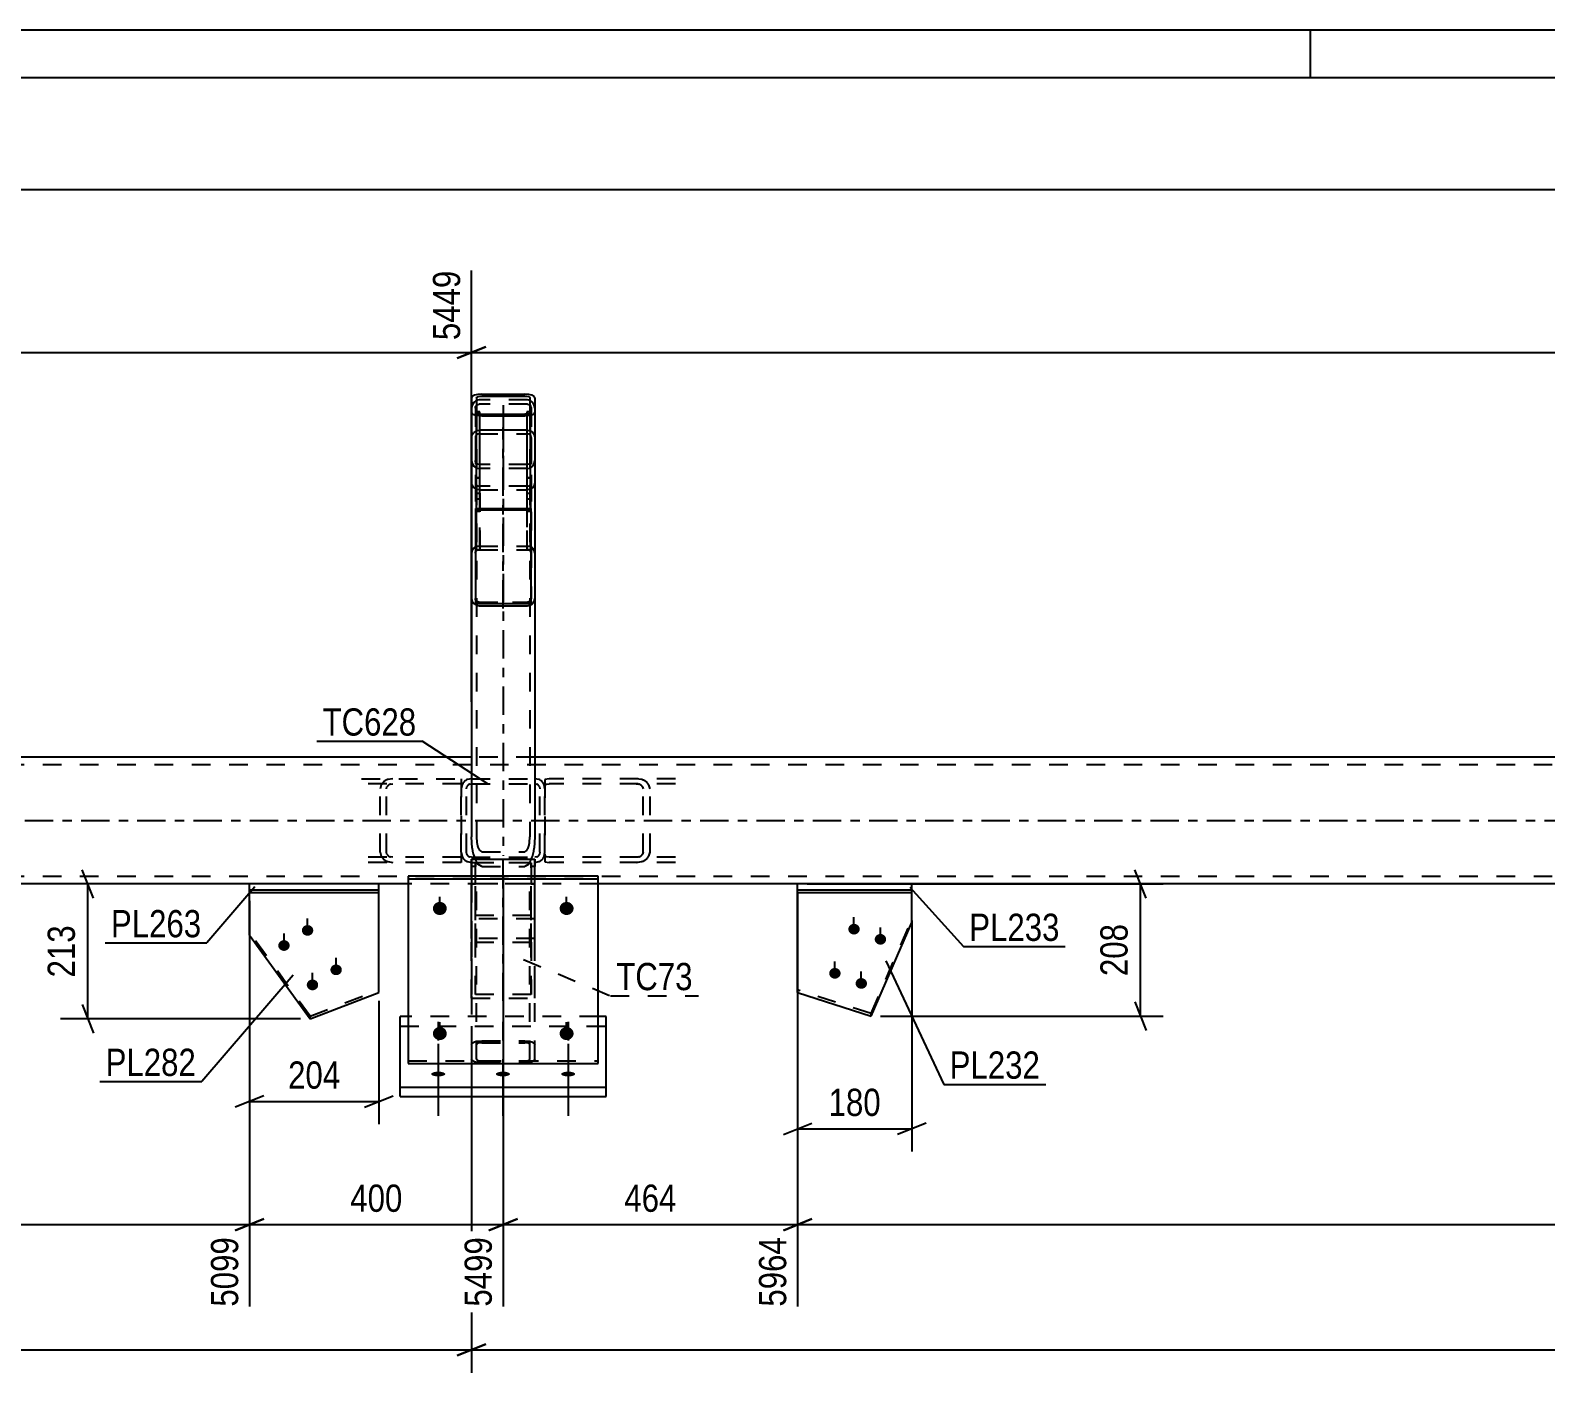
# Model space of a CAD drawing. Header units: millimetres. Extents: x -130 to 1059, y -611 to 230.
# Drawn here: x 293.9 to 453.3, y 88.8 to 230 of the extents above; entities that cross this region are included whole.
import ezdxf

# ---------------------------------------------------------------- set-up
doc = ezdxf.new("R2010")
doc.units = ezdxf.units.MM
doc.linetypes.add('DXK_LINE_DOT2', pattern=[3.9198, 1.9599, -1.9599])
doc.linetypes.add('DXK_LINE_DOT3', pattern=[5.9187, 2.979, -0.9799, 0.9799, -0.9799])
doc.styles.add('Arial Narrow', font='ARIALN.TTF', dxfattribs={"height": 0.2})

# ---------------------------------------------------------------- blocks, each defined once
blk = doc.blocks.new('Unknown-814407902-1163')
at = {"color": 5, "linetype": 'Continuous'}
for p, q in [((1058.56, 229.98), (-130.44, 229.98)), ((428.56, 224.98), (428.56, 229.98)), ((1053.56, 224.98), (-125.44, 224.98))]:
    blk.add_line(p, q, dxfattribs=at)
blk = doc.blocks.new('Part-814407902-5101 - 5096')
at = {"color": 7, "linetype": 'DXK_LINE_DOT3'}
blk.add_line((343.66, 169.18), (343.66, 188.22), dxfattribs=at)
at = {"color": 2, "linetype": 'Continuous'}
for p, q in [((340.33, 187.17), (340.39, 187.46)), ((340.33, 187.17), (340.33, 170.22)), ((340.39, 187.46), (340.56, 187.7)), ((340.8, 187.85), (340.56, 187.7)), ((346.13, 187.92), (341.2, 187.92)), ((346.53, 187.85), (346.76, 187.7)), ((346.76, 187.7), (346.93, 187.46)), ((346.93, 187.46), (347, 187.17)), ((347, 187.17), (347, 170.22)), ((340.56, 175.51), (340.39, 175.27)), ((340.73, 175.62), (340.56, 175.51)), ((346.76, 175.51), (346.6, 175.62)), ((346.93, 175.27), (346.76, 175.51)), ((340.39, 175.27), (340.33, 174.98)), ((347, 174.98), (346.93, 175.27)), ((340.33, 170.22), (340.39, 169.93)), ((340.39, 169.93), (340.56, 169.69)), ((340.56, 169.69), (340.82, 169.53)), ((340.82, 169.53), (341.13, 169.47)), ((341.13, 169.47), (346.2, 169.47)), ((346.2, 169.47), (346.5, 169.53)), ((346.5, 169.53), (346.76, 169.69)), ((346.76, 169.69), (346.93, 169.93)), ((346.93, 169.93), (347, 170.22))]:
    blk.add_line(p, q, dxfattribs=at)
at = {"color": 7, "linetype": 'DXK_LINE_DOT2'}
for p, q in [((340.76, 187.32), (340.73, 187.17)), ((340.73, 187.17), (340.73, 170.22)), ((340.85, 187.44), (340.76, 187.32)), ((340.82, 187.87), (340.8, 187.85)), ((340.82, 187.87), (341.13, 187.92)), ((340.98, 187.52), (340.85, 187.44)), ((341.13, 187.55), (340.98, 187.52)), ((341.2, 187.92), (341.13, 187.92)), ((341.13, 187.55), (346.2, 187.55)), ((346.2, 187.92), (346.13, 187.92)), ((346.2, 187.92), (346.5, 187.87)), ((346.35, 187.52), (346.2, 187.55)), ((346.48, 187.44), (346.35, 187.52)), ((346.56, 187.32), (346.48, 187.44)), ((346.5, 187.87), (346.53, 187.85)), ((346.6, 187.17), (346.56, 187.32)), ((346.6, 187.17), (346.6, 170.22)), ((340.39, 182.13), (340.33, 182.41)), ((340.56, 181.88), (340.39, 182.13)), ((340.82, 181.72), (340.56, 181.88)), ((340.73, 182.41), (340.76, 182.27)), ((340.76, 182.27), (340.85, 182.15)), ((341.13, 181.66), (340.82, 181.72)), ((340.85, 182.15), (340.98, 182.07)), ((340.98, 182.07), (341.13, 182.04)), ((346.2, 182.04), (341.13, 182.04)), ((346.2, 182.04), (346.35, 182.07)), ((346.5, 181.72), (346.2, 181.66)), ((346.35, 182.07), (346.48, 182.15)), ((346.48, 182.15), (346.56, 182.27)), ((346.76, 181.88), (346.5, 181.72)), ((346.56, 182.27), (346.6, 182.41)), ((346.93, 182.13), (346.76, 181.88)), ((347, 182.41), (346.93, 182.13)), ((341.13, 181.66), (346.2, 181.66)), ((340.82, 175.68), (340.73, 175.62)), ((341.13, 175.73), (340.82, 175.68)), ((340.85, 175.25), (340.98, 175.33)), ((340.98, 175.33), (341.13, 175.36)), ((341.13, 175.73), (346.2, 175.73)), ((341.13, 175.36), (346.2, 175.36)), ((346.5, 175.68), (346.2, 175.73)), ((346.2, 175.36), (346.35, 175.33)), ((346.35, 175.33), (346.48, 175.25)), ((346.6, 175.62), (346.5, 175.68)), ((340.73, 174.98), (340.76, 175.13)), ((340.76, 175.13), (340.85, 175.25)), ((346.48, 175.25), (346.56, 175.13)), ((346.56, 175.13), (346.6, 174.98)), ((340.76, 170.08), (340.73, 170.22)), ((340.85, 169.96), (340.76, 170.08)), ((340.98, 169.87), (340.85, 169.96)), ((341.13, 169.85), (340.98, 169.87)), ((341.13, 169.85), (346.2, 169.85)), ((346.35, 169.87), (346.2, 169.85)), ((346.48, 169.96), (346.35, 169.87)), ((346.56, 170.08), (346.48, 169.96)), ((346.6, 170.22), (346.56, 170.08))]:
    blk.add_line(p, q, dxfattribs=at)
blk = doc.blocks.new('Part-814407902-5100 - 5096')
at = {"color": 2, "linetype": 'Continuous'}
for p, q in [((340.33, 141.04), (340.33, 142.81)), ((340.33, 142.81), (346.99, 142.81)), ((346.99, 141.04), (346.99, 142.81))]:
    blk.add_line(p, q, dxfattribs=at)
at = {"color": 7, "linetype": 'DXK_LINE_DOT2'}
for p, q in [((340.33, 142.81), (340.33, 142.04)), ((340.33, 142.04), (340.33, 140.21)), ((340.73, 142.04), (340.33, 142.04)), ((346.59, 142.43), (340.73, 142.43)), ((340.73, 142.43), (340.73, 142.04)), ((340.73, 134.08), (340.73, 142.43)), ((340.73, 140.21), (340.73, 142.04)), ((346.59, 134.08), (346.59, 142.43)), ((346.59, 142.04), (346.59, 140.21)), ((346.59, 142.43), (346.59, 142.04)), ((346.99, 142.04), (346.59, 142.04)), ((346.99, 140.21), (346.99, 142.04)), ((346.99, 142.81), (346.99, 142.04)), ((340.33, 134.46), (340.33, 141.04)), ((346.99, 134.46), (346.99, 141.04)), ((340.33, 136.55), (340.33, 140.21)), ((340.33, 140.21), (340.73, 140.21)), ((340.33, 140.21), (340.33, 140.21)), ((340.33, 140.21), (340.73, 140.21)), ((340.73, 136.92), (340.73, 140.21)), ((340.73, 140.21), (340.73, 140.21)), ((346.59, 140.21), (346.59, 140.21)), ((346.59, 140.21), (346.99, 140.21)), ((346.59, 136.92), (346.59, 140.21)), ((346.59, 140.21), (346.99, 140.21)), ((346.99, 136.55), (346.99, 140.21)), ((346.99, 136.55), (340.33, 136.55)), ((340.33, 128.19), (340.33, 136.55)), ((340.73, 128.57), (340.73, 136.92)), ((340.73, 136.92), (346.59, 136.92)), ((346.59, 128.57), (346.59, 136.92)), ((346.99, 128.19), (346.99, 136.55)), ((346.99, 134.46), (340.33, 134.46)), ((340.33, 134.46), (340.33, 128.19)), ((340.73, 128.57), (340.73, 134.08)), ((340.73, 134.08), (346.59, 134.08)), ((346.59, 134.08), (346.59, 128.57)), ((346.99, 128.19), (346.99, 134.46)), ((340.33, 128.19), (346.99, 128.19)), ((346.59, 128.57), (340.73, 128.57))]:
    blk.add_line(p, q, dxfattribs=at)
at = {"color": 7, "linetype": 'DXK_LINE_DOT3'}
blk.add_line((343.66, 127.9), (343.66, 143.1), dxfattribs=at)
blk = doc.blocks.new('Part-814407902-5217 - 5096')
at = {"color": 2, "linetype": 'Continuous'}
for p, q in [((340.33, 153.54), (109.49, 153.54)), ((740.33, 153.54), (347, 153.54)), ((316.99, 140.21), (133.13, 140.21)), ((333.66, 140.21), (330.58, 140.21)), ((374.62, 140.21), (353.66, 140.21)), ((701.03, 140.21), (386.63, 140.21))]:
    blk.add_line(p, q, dxfattribs=at)
at = {"color": 7, "linetype": 'DXK_LINE_DOT2'}
for p, q in [((347, 153.54), (340.33, 153.54)), ((975.32, 152.74), (9.25, 152.74)), ((975.32, 141.01), (9.25, 141.01)), ((330.58, 140.21), (316.99, 140.21)), ((353.66, 140.21), (333.66, 140.21)), ((386.63, 140.21), (374.62, 140.21))]:
    blk.add_line(p, q, dxfattribs=at)
at = {"color": 7, "linetype": 'DXK_LINE_DOT3'}
blk.add_line((9.25, 146.88), (975.32, 146.88), dxfattribs=at)
blk = doc.blocks.new('Part-814407902-5180 - 5096')
at = {"color": 2, "linetype": 'Continuous'}
for p, q in [((386.63, 140.21), (374.62, 140.21)), ((374.62, 139.54), (374.62, 140.21)), ((386.63, 139.54), (374.62, 139.54)), ((386.63, 139.54), (386.63, 140.21))]:
    blk.add_line(p, q, dxfattribs=at)
blk = doc.blocks.new('Part-814407902-5107 - 5096')
at = {"color": 7, "linetype": 'DXK_LINE_DOT2'}
for p, q in [((328.76, 151.28), (339.25, 151.28)), ((339.25, 150.74), (328.76, 150.74)), ((330.82, 150.62), (330.72, 150.21)), ((330.72, 143.54), (330.72, 150.21)), ((331.39, 150.21), (331.44, 150.41)), ((331.39, 143.54), (331.39, 150.21)), ((332.05, 151.28), (331.54, 151.19)), ((331.8, 150.7), (332.05, 150.74)), ((339.25, 151.28), (339.25, 142.48)), ((330.72, 143.54), (330.82, 143.13)), ((331.44, 143.34), (331.39, 143.54)), ((339.25, 143.01), (328.76, 143.01)), ((339.25, 142.48), (328.76, 142.48)), ((331.54, 142.56), (332.05, 142.48)), ((332.05, 143.01), (331.8, 143.05))]:
    blk.add_line(p, q, dxfattribs=at)
for centre, radius, start, end in [((331.9, 150.02), 1.23, 106.7177, 150.7489), ((331.97, 150.11), 0.615, 106.7177, 150.7489), ((331.9, 143.74), 1.23, 209.2511, 253.2823), ((331.97, 143.64), 0.615, 209.2511, 253.2823)]:
    blk.add_arc(centre, radius, start, end, dxfattribs=at)
blk = doc.blocks.new('Part-814407902-5110 - 5096')
at = {"color": 7, "linetype": 'DXK_LINE_DOT2'}
for p, q in [((348.48, 151.28), (348.05, 151.21)), ((348.05, 151.21), (348.05, 142.54)), ((348.05, 150.63), (348.2, 150.7)), ((348.2, 150.7), (348.48, 150.74)), ((361.79, 151.28), (348.48, 151.28)), ((361.79, 150.74), (348.48, 150.74)), ((358.19, 151.19), (357.63, 151.28)), ((357.63, 150.74), (357.91, 150.7)), ((358.31, 150.41), (358.37, 150.21)), ((358.37, 143.54), (358.37, 150.21)), ((359.1, 150.21), (358.99, 150.62)), ((359.1, 143.54), (359.1, 150.21)), ((358.37, 143.54), (358.31, 143.34)), ((358.99, 143.13), (359.1, 143.54)), ((348.2, 143.05), (348.05, 143.12)), ((348.05, 142.54), (348.48, 142.48)), ((348.48, 143.01), (348.2, 143.05)), ((361.79, 143.01), (348.48, 143.01)), ((361.79, 142.48), (348.48, 142.48)), ((357.91, 143.05), (357.63, 143.01)), ((357.63, 142.48), (358.19, 142.56))]:
    blk.add_line(p, q, dxfattribs=at)
for centre, radius, start, end in [((357.75, 150.06), 0.668, 32.4105, 75.4453), ((357.86, 149.9), 1.34, 32.4105, 75.4453), ((357.75, 143.7), 0.668, 284.5547, 327.5895), ((357.86, 143.85), 1.34, 284.5547, 327.5895)]:
    blk.add_arc(centre, radius, start, end, dxfattribs=at)
blk = doc.blocks.new('Part-814407902-5124 - 5096')
at = {"color": 7, "linetype": 'DXK_LINE_DOT2'}
for p, q in [((347, 140.21), (340.33, 140.21)), ((340.33, 140.21), (340.33, 121.78)), ((340.86, 121.78), (340.86, 140.21)), ((346.46, 121.78), (346.46, 140.21)), ((347, 121.78), (347, 140.21)), ((340.33, 123.33), (340.41, 123.47)), ((340.41, 123.47), (340.64, 123.59)), ((340.64, 123.59), (340.99, 123.67)), ((340.9, 123.4), (340.86, 123.33)), ((341.02, 123.46), (340.9, 123.4)), ((340.99, 123.67), (341.4, 123.7)), ((341.19, 123.5), (341.02, 123.46)), ((341.4, 123.51), (341.19, 123.5)), ((341.4, 123.7), (345.93, 123.7)), ((341.4, 123.51), (345.93, 123.51)), ((345.93, 123.7), (346.34, 123.67)), ((346.13, 123.5), (345.93, 123.51)), ((346.31, 123.46), (346.13, 123.5)), ((346.42, 123.4), (346.31, 123.46)), ((346.34, 123.67), (346.68, 123.59)), ((346.46, 123.33), (346.42, 123.4)), ((346.68, 123.59), (346.91, 123.47)), ((346.91, 123.47), (347, 123.33)), ((340.41, 121.64), (340.33, 121.78)), ((340.64, 121.52), (340.41, 121.64)), ((340.99, 121.44), (340.64, 121.52)), ((340.86, 121.78), (340.9, 121.71)), ((340.9, 121.71), (341.02, 121.65)), ((341.4, 121.42), (340.99, 121.44)), ((341.02, 121.65), (341.19, 121.61)), ((341.19, 121.61), (341.4, 121.6)), ((341.4, 121.6), (345.93, 121.6)), ((341.4, 121.42), (345.93, 121.42)), ((345.93, 121.6), (346.13, 121.61)), ((346.34, 121.44), (345.93, 121.42)), ((346.13, 121.61), (346.31, 121.65)), ((346.31, 121.65), (346.42, 121.71)), ((346.68, 121.52), (346.34, 121.44)), ((346.42, 121.71), (346.46, 121.78)), ((346.91, 121.64), (346.68, 121.52)), ((347, 121.78), (346.91, 121.64))]:
    blk.add_line(p, q, dxfattribs=at)
at = {"color": 7, "linetype": 'DXK_LINE_DOT3'}
blk.add_line((343.66, 140.21), (343.66, 122.56), dxfattribs=at)
blk = doc.blocks.new('Part-814407902-5117 - 5096')
at = {"color": 7, "linetype": 'DXK_LINE_DOT2'}
for p, q in [((339.33, 150.62), (339.25, 150.21)), ((339.25, 143.54), (339.25, 150.21)), ((339.79, 150.21), (339.83, 150.41)), ((339.79, 143.54), (339.79, 150.21)), ((340.32, 151.28), (339.91, 151.19)), ((340.12, 150.7), (340.32, 150.74)), ((340.32, 151.28), (346.99, 151.28)), ((340.32, 150.74), (346.99, 150.74)), ((347.39, 151.19), (346.99, 151.28)), ((346.99, 150.74), (347.19, 150.7)), ((347.48, 150.41), (347.52, 150.21)), ((347.52, 143.54), (347.52, 150.21)), ((348.05, 150.21), (347.97, 150.62)), ((348.05, 143.54), (348.05, 150.21)), ((339.25, 143.54), (339.33, 143.13)), ((339.83, 143.34), (339.79, 143.54)), ((347.52, 143.54), (347.48, 143.34)), ((347.97, 143.13), (348.05, 143.54)), ((339.91, 142.56), (340.32, 142.48)), ((340.32, 143.01), (340.12, 143.05)), ((340.32, 143.01), (346.99, 143.01)), ((340.32, 142.48), (346.99, 142.48)), ((347.19, 143.05), (346.99, 143.01)), ((346.99, 142.48), (347.39, 142.56))]:
    blk.add_line(p, q, dxfattribs=at)
for centre, radius, start, end in [((340.32, 150.21), 1.07, 112.5, 157.5), ((340.32, 150.21), 0.533, 112.5, 157.5), ((346.99, 150.21), 0.533, 22.5, 67.5), ((346.99, 150.21), 1.07, 22.5, 67.5), ((340.32, 143.54), 1.07, 202.5, 247.5), ((340.32, 143.54), 0.533, 202.5, 247.5), ((346.99, 143.54), 0.533, 292.5, 337.5), ((346.99, 143.54), 1.07, 292.5, 337.5)]:
    blk.add_arc(centre, radius, start, end, dxfattribs=at)
blk = doc.blocks.new('Part-814407902-5159 - 5096')
at = {"color": 2, "linetype": 'Continuous'}
for p, q in [((340.41, 191.48), (340.33, 191.34)), ((340.33, 191.34), (340.33, 187.17)), ((340.64, 191.6), (340.41, 191.48)), ((340.99, 191.68), (340.64, 191.6)), ((340.86, 191.34), (340.9, 191.41)), ((340.86, 191.34), (340.86, 189.86)), ((340.9, 191.41), (341.02, 191.47)), ((341.4, 191.7), (340.99, 191.68)), ((341.02, 191.47), (341.19, 191.51)), ((341.19, 191.51), (341.4, 191.52)), ((341.4, 191.7), (345.93, 191.7)), ((341.4, 191.52), (345.93, 191.52)), ((346.34, 191.68), (345.93, 191.7)), ((345.93, 191.52), (346.13, 191.51)), ((346.13, 191.51), (346.31, 191.47)), ((346.31, 191.47), (346.42, 191.41)), ((346.68, 191.6), (346.34, 191.68)), ((346.42, 191.41), (346.46, 191.34)), ((346.46, 191.34), (346.46, 189.86)), ((346.91, 191.48), (346.68, 191.6)), ((347, 191.34), (346.91, 191.48)), ((347, 191.34), (347, 187.17)), ((340.33, 189.79), (340.41, 189.65)), ((340.41, 189.65), (340.64, 189.53)), ((346.68, 189.53), (346.91, 189.65)), ((346.91, 189.65), (347, 189.79)), ((340.8, 189.5), (340.64, 189.53)), ((341.2, 189.62), (341.4, 189.61)), ((341.4, 189.43), (341.2, 189.44)), ((341.4, 189.61), (345.93, 189.61)), ((341.4, 189.43), (345.93, 189.43)), ((346.13, 189.62), (345.93, 189.61)), ((346.13, 189.44), (345.93, 189.43)), ((346.68, 189.53), (346.53, 189.5)), ((340.33, 170.22), (340.33, 145.16)), ((347, 170.22), (347, 145.16)), ((340.41, 143.97), (340.33, 145.16)), ((347, 145.16), (346.91, 143.97))]:
    blk.add_line(p, q, dxfattribs=at)
at = {"color": 7, "linetype": 'DXK_LINE_DOT2'}
for p, q in [((340.33, 189.79), (340.33, 170.22)), ((340.86, 189.86), (340.86, 145.16)), ((340.9, 189.72), (340.86, 189.79)), ((341.02, 189.66), (340.9, 189.72)), ((341.19, 189.62), (341.02, 189.66)), ((346.31, 189.66), (346.13, 189.62)), ((346.42, 189.72), (346.31, 189.66)), ((346.46, 189.79), (346.42, 189.72)), ((346.46, 189.86), (346.46, 145.16)), ((340.99, 189.46), (340.8, 189.5)), ((341.2, 189.44), (340.99, 189.46)), ((341.19, 189.62), (341.2, 189.62)), ((346.13, 189.62), (346.13, 189.62)), ((346.34, 189.46), (346.13, 189.44)), ((346.53, 189.5), (346.34, 189.46)), ((347, 187.17), (347, 170.22)), ((347, 153.54), (340.33, 153.54)), ((340.86, 145.16), (340.9, 144.57)), ((346.42, 144.57), (346.46, 145.16)), ((341.19, 143.72), (341.4, 143.6)), ((341.4, 143.6), (345.93, 143.6)), ((345.93, 143.6), (346.13, 143.72)), ((341.4, 142.04), (340.99, 142.28)), ((341.4, 142.04), (345.93, 142.04)), ((346.34, 142.28), (345.93, 142.04))]:
    blk.add_line(p, q, dxfattribs=at)
at = {"color": 7, "linetype": 'DXK_LINE_DOT3'}
blk.add_line((343.66, 190.57), (343.66, 143.18), dxfattribs=at)
at = {"color": 2, "linetype": 'Continuous'}
for centre, start, end in [((344.03, 144.26), 184.6396, 203.6437), ((343.29, 144.26), 336.3539, 355.3604)]:
    blk.add_arc(centre, 3.63, start, end, dxfattribs=at)
at = {"color": 7, "linetype": 'DXK_LINE_DOT2'}
for centre, radius, start, end in [((342.71, 144.71), 1.82, 184.6396, 213.0802), ((344.61, 144.71), 1.82, 326.9198, 355.3604), ((344.03, 144.26), 3.63, 203.6437, 213.0802), ((343.29, 144.26), 3.63, 326.9198, 336.3539)]:
    blk.add_arc(centre, radius, start, end, dxfattribs=at)
blk = doc.blocks.new('Part-814407902-5160 - 5096')
at = {"color": 7, "linetype": 'DXK_LINE_DOT2'}
for p, q in [((340.39, 190.57), (340.33, 190.24)), ((340.33, 190.24), (340.33, 179.07)), ((340.56, 190.85), (340.39, 190.57)), ((340.82, 191.04), (340.56, 190.85)), ((340.73, 190.24), (340.76, 190.41)), ((340.73, 190.24), (340.73, 179.07)), ((340.76, 190.41), (340.85, 190.55)), ((341.13, 191.11), (340.82, 191.04)), ((340.85, 190.55), (340.98, 190.64)), ((340.98, 190.64), (341.13, 190.67)), ((346.2, 191.11), (341.13, 191.11)), ((346.2, 190.67), (341.13, 190.67)), ((346.5, 191.04), (346.2, 191.11)), ((346.2, 190.67), (346.35, 190.64)), ((346.35, 190.64), (346.48, 190.55)), ((346.48, 190.55), (346.56, 190.41)), ((346.76, 190.85), (346.5, 191.04)), ((346.56, 190.41), (346.6, 190.24)), ((346.6, 190.24), (346.6, 179.07)), ((346.93, 190.57), (346.76, 190.85)), ((347, 190.24), (346.93, 190.57)), ((347, 190.24), (347, 179.07)), ((340.33, 184.75), (340.39, 184.42)), ((340.39, 184.42), (340.56, 184.14)), ((340.56, 184.14), (340.82, 183.95)), ((340.76, 184.59), (340.73, 184.75)), ((340.85, 184.45), (340.76, 184.59)), ((340.82, 183.95), (341.13, 183.89)), ((340.98, 184.35), (340.85, 184.45)), ((341.13, 184.32), (340.98, 184.35)), ((346.2, 184.32), (341.13, 184.32)), ((346.2, 183.89), (341.13, 183.89)), ((346.35, 184.35), (346.2, 184.32)), ((346.2, 183.89), (346.5, 183.95)), ((346.48, 184.45), (346.35, 184.35)), ((346.56, 184.59), (346.48, 184.45)), ((346.5, 183.95), (346.76, 184.14)), ((346.6, 184.75), (346.56, 184.59)), ((346.76, 184.14), (346.93, 184.42)), ((346.93, 184.42), (347, 184.75))]:
    blk.add_line(p, q, dxfattribs=at)
at = {"color": 7, "linetype": 'DXK_LINE_DOT3'}
blk.add_line((343.66, 189.2), (343.66, 181.64), dxfattribs=at)
blk = doc.blocks.new('Part-814407902-5177 - 5096')
at = {"color": 2, "linetype": 'Continuous'}
for p, q in [((332.83, 117.85), (332.83, 126.26)), ((333.66, 126.26), (332.83, 126.26)), ((354.5, 126.26), (353.66, 126.26)), ((354.5, 117.85), (354.5, 126.26)), ((332.83, 118.85), (354.5, 118.85)), ((332.83, 117.85), (354.5, 117.85))]:
    blk.add_line(p, q, dxfattribs=at)
at = {"color": 7, "linetype": 'DXK_LINE_DOT2'}
for p, q in [((353.66, 126.26), (333.66, 126.26)), ((332.83, 125.26), (354.5, 125.26))]:
    blk.add_line(p, q, dxfattribs=at)
blk = doc.blocks.new('Part-814407902-5178 - 5096')
at = {"color": 2, "linetype": 'Continuous'}
for p, q in [((340.73, 179.68), (340.73, 169.71)), ((340.73, 179.68), (346.6, 179.68)), ((340.73, 179.55), (346.6, 179.55)), ((346.6, 169.71), (346.6, 179.68)), ((340.73, 169.71), (346.6, 169.71))]:
    blk.add_line(p, q, dxfattribs=at)
at = {"color": 7, "linetype": 'DXK_LINE_DOT2'}
blk.add_line((340.73, 169.85), (346.6, 169.85), dxfattribs=at)
blk = doc.blocks.new('Bolt-814407902-5270 - 5096')
at = {"linetype": 'Continuous'}
for points in [[(336.83, 119.97), (336.68, 119.97), (336.53, 119.99), (336.4, 120.02), (336.28, 120.05), (336.19, 120.09), (336.13, 120.14), (336.1, 120.19), (336.1, 120.24), (336.13, 120.3), (336.19, 120.34), (336.28, 120.39), (336.4, 120.42), (336.53, 120.45), (336.68, 120.46), (336.83, 120.47), (336.98, 120.46), (337.13, 120.45), (337.26, 120.42), (337.37, 120.39), (337.46, 120.34), (337.53, 120.3), (337.56, 120.24), (337.56, 120.19), (337.53, 120.14), (337.46, 120.09), (337.37, 120.05), (337.26, 120.02), (337.13, 119.99), (336.98, 119.97)], [(343.63, 119.97), (343.48, 119.97), (343.33, 119.99), (343.2, 120.02), (343.08, 120.05), (342.99, 120.09), (342.93, 120.14), (342.9, 120.19), (342.9, 120.24), (342.93, 120.3), (342.99, 120.34), (343.08, 120.39), (343.2, 120.42), (343.33, 120.45), (343.48, 120.46), (343.63, 120.47), (343.78, 120.46), (343.93, 120.45), (344.06, 120.42), (344.17, 120.39), (344.26, 120.34), (344.33, 120.3), (344.36, 120.24), (344.36, 120.19), (344.33, 120.14), (344.26, 120.09), (344.17, 120.05), (344.06, 120.02), (343.93, 119.99), (343.78, 119.97)], [(350.5, 119.97), (350.34, 119.97), (350.2, 119.99), (350.06, 120.02), (349.95, 120.05), (349.86, 120.09), (349.8, 120.14), (349.77, 120.19), (349.77, 120.24), (349.8, 120.3), (349.86, 120.34), (349.95, 120.39), (350.06, 120.42), (350.2, 120.45), (350.34, 120.46), (350.5, 120.47), (350.65, 120.46), (350.79, 120.45), (350.93, 120.42), (351.04, 120.39), (351.13, 120.34), (351.19, 120.3), (351.22, 120.24), (351.22, 120.19), (351.19, 120.14), (351.13, 120.09), (351.04, 120.05), (350.93, 120.02), (350.79, 119.99), (350.65, 119.97)]]:
    blk.add_hatch(color=1, dxfattribs=at).paths.add_polyline_path(points)
at = {"color": 1, "linetype": 'DXK_LINE_DOT2'}
for p, q in [((336.83, 125.71), (336.83, 120.51)), ((343.63, 125.71), (343.63, 120.51)), ((350.5, 125.71), (350.5, 120.51)), ((336.83, 123.38), (336.83, 118.18)), ((350.5, 123.38), (350.5, 118.18))]:
    blk.add_line(p, q, dxfattribs=at)
at = {"color": 1, "linetype": 'Continuous'}
for p, q in [((336.83, 121.03), (336.83, 115.83)), ((343.63, 121.03), (343.63, 115.83)), ((350.5, 121.03), (350.5, 115.83))]:
    blk.add_line(p, q, dxfattribs=at)
blk = doc.blocks.new('Bolt-814407902-5271 - 5096')
at = {"linetype": 'Continuous'}
for points in [[(350.33, 138.32), (350.48, 138.3), (350.63, 138.26), (350.76, 138.19), (350.87, 138.09), (350.96, 137.97), (351.03, 137.84), (351.06, 137.7), (351.06, 137.56), (351.03, 137.42), (350.96, 137.29), (350.87, 137.17), (350.76, 137.07), (350.63, 137), (350.48, 136.96), (350.33, 136.94), (350.18, 136.96), (350.03, 137), (349.9, 137.07), (349.78, 137.17), (349.69, 137.29), (349.63, 137.42), (349.6, 137.56), (349.6, 137.7), (349.63, 137.84), (349.69, 137.97), (349.78, 138.09), (349.9, 138.19), (350.03, 138.26), (350.18, 138.3)], [(350.33, 125.17), (350.48, 125.15), (350.63, 125.11), (350.76, 125.03), (350.87, 124.94), (350.96, 124.82), (351.03, 124.69), (351.06, 124.55), (351.06, 124.4), (351.03, 124.26), (350.96, 124.13), (350.87, 124.02), (350.76, 123.92), (350.63, 123.85), (350.48, 123.8), (350.33, 123.79), (350.18, 123.8), (350.03, 123.85), (349.9, 123.92), (349.78, 124.02), (349.69, 124.13), (349.63, 124.26), (349.6, 124.4), (349.6, 124.55), (349.63, 124.69), (349.69, 124.82), (349.78, 124.94), (349.9, 125.03), (350.03, 125.11), (350.18, 125.15)]]:
    blk.add_hatch(color=1, dxfattribs=at).paths.add_polyline_path(points)
at = {"color": 1, "linetype": 'Continuous'}
for p, q in [((350.33, 137.06), (350.33, 138.84)), ((350.33, 123.91), (350.33, 125.69))]:
    blk.add_line(p, q, dxfattribs=at)
blk = doc.blocks.new('Bolt-814407902-5273 - 5096')
at = {"linetype": 'Continuous'}
for points in [[(380.55, 136.02), (380.68, 136), (380.8, 135.97), (380.91, 135.91), (381, 135.83), (381.07, 135.74), (381.12, 135.63), (381.15, 135.51), (381.15, 135.39), (381.12, 135.28), (381.07, 135.17), (381, 135.08), (380.91, 135), (380.8, 134.94), (380.68, 134.9), (380.55, 134.89), (380.43, 134.9), (380.31, 134.94), (380.2, 135), (380.11, 135.08), (380.03, 135.17), (379.98, 135.28), (379.96, 135.39), (379.96, 135.51), (379.98, 135.63), (380.03, 135.74), (380.11, 135.83), (380.2, 135.91), (380.31, 135.97), (380.43, 136)], [(383.33, 134.95), (383.46, 134.94), (383.58, 134.9), (383.68, 134.84), (383.78, 134.77), (383.85, 134.67), (383.9, 134.56), (383.93, 134.45), (383.93, 134.33), (383.9, 134.21), (383.85, 134.11), (383.78, 134.01), (383.68, 133.93), (383.58, 133.87), (383.46, 133.84), (383.33, 133.82), (383.21, 133.84), (383.09, 133.87), (382.98, 133.93), (382.89, 134.01), (382.81, 134.11), (382.76, 134.21), (382.73, 134.33), (382.73, 134.45), (382.76, 134.56), (382.81, 134.67), (382.89, 134.77), (382.98, 134.84), (383.09, 134.9), (383.21, 134.94)], [(378.54, 131.38), (378.66, 131.36), (378.78, 131.33), (378.89, 131.27), (378.99, 131.19), (379.06, 131.09), (379.11, 130.99), (379.14, 130.87), (379.14, 130.75), (379.11, 130.64), (379.06, 130.53), (378.99, 130.44), (378.89, 130.36), (378.78, 130.3), (378.66, 130.26), (378.54, 130.25), (378.41, 130.26), (378.3, 130.3), (378.19, 130.36), (378.09, 130.44), (378.02, 130.53), (377.97, 130.64), (377.94, 130.75), (377.94, 130.87), (377.97, 130.99), (378.02, 131.09), (378.09, 131.19), (378.19, 131.27), (378.3, 131.33), (378.41, 131.36)], [(381.32, 130.31), (381.44, 130.3), (381.56, 130.26), (381.67, 130.2), (381.76, 130.13), (381.84, 130.03), (381.89, 129.92), (381.91, 129.81), (381.91, 129.69), (381.89, 129.57), (381.84, 129.47), (381.76, 129.37), (381.67, 129.29), (381.56, 129.23), (381.44, 129.2), (381.32, 129.18), (381.19, 129.2), (381.07, 129.23), (380.96, 129.29), (380.87, 129.37), (380.8, 129.47), (380.75, 129.57), (380.72, 129.69), (380.72, 129.81), (380.75, 129.92), (380.8, 130.03), (380.87, 130.13), (380.96, 130.2), (381.07, 130.26), (381.19, 130.3)]]:
    blk.add_hatch(color=1, dxfattribs=at).paths.add_polyline_path(points)
at = {"color": 1, "linetype": 'Continuous'}
for p, q in [((380.55, 135), (380.55, 136.71)), ((383.33, 133.93), (383.33, 135.64)), ((378.54, 130.36), (378.54, 132.07)), ((381.32, 129.29), (381.32, 131))]:
    blk.add_line(p, q, dxfattribs=at)
blk = doc.blocks.new('Part-814407902-5290 - 5096')
at = {"color": 2, "linetype": 'Continuous'}
for p, q in [((353.66, 141.04), (333.66, 141.04)), ((333.66, 141.04), (333.66, 121.34)), ((333.66, 140.76), (353.66, 140.76)), ((353.66, 121.34), (353.66, 141.04)), ((333.66, 121.34), (353.66, 121.34))]:
    blk.add_line(p, q, dxfattribs=at)
at = {"color": 7, "linetype": 'DXK_LINE_DOT2'}
blk.add_line((333.66, 121.62), (353.66, 121.62), dxfattribs=at)
blk = doc.blocks.new('Part-814407902-5302 - 5096')
at = {"color": 7, "linetype": 'DXK_LINE_DOT2'}
for p, q in [((374.62, 139.54), (374.62, 139.58)), ((374.62, 139.58), (386.63, 139.58)), ((374.62, 139.54), (374.62, 139.58)), ((386.63, 139.54), (386.63, 139.58)), ((386.63, 139.54), (386.63, 139.58)), ((382.34, 126.58), (386.63, 136.44)), ((382.34, 126.58), (374.62, 129.07)), ((382.34, 126.31), (382.34, 126.58))]:
    blk.add_line(p, q, dxfattribs=at)
at = {"color": 2, "linetype": 'Continuous'}
for p, q in [((374.62, 128.8), (374.62, 139.54)), ((374.62, 139.3), (386.63, 139.3)), ((386.63, 136.17), (386.63, 139.54)), ((382.34, 126.31), (386.63, 136.17)), ((374.62, 128.8), (382.34, 126.31))]:
    blk.add_line(p, q, dxfattribs=at)
blk = doc.blocks.new('Part-814407902-5311 - 5096')
at = {"color": 7, "linetype": 'DXK_LINE_DOT2'}
for p, q in [((316.99, 139.54), (316.99, 139.58)), ((316.99, 139.58), (330.58, 139.58)), ((316.99, 139.54), (316.99, 139.58)), ((330.58, 139.54), (330.58, 139.58)), ((330.58, 139.54), (330.58, 139.58)), ((323.36, 126.3), (316.99, 135.11)), ((323.36, 126.3), (330.58, 129.07)), ((323.36, 126.03), (323.36, 126.3))]:
    blk.add_line(p, q, dxfattribs=at)
at = {"color": 2, "linetype": 'Continuous'}
for p, q in [((316.99, 134.83), (316.99, 139.54)), ((316.99, 139.3), (330.58, 139.3)), ((330.58, 128.8), (330.58, 139.54)), ((316.99, 134.83), (323.36, 126.03)), ((323.36, 126.03), (330.58, 128.8))]:
    blk.add_line(p, q, dxfattribs=at)
blk = doc.blocks.new('Part-814407902-5312 - 5096')
at = {"color": 2, "linetype": 'Continuous'}
for p, q in [((330.58, 140.21), (316.99, 140.21)), ((316.99, 139.54), (316.99, 140.21)), ((330.58, 139.54), (316.99, 139.54)), ((330.58, 139.54), (330.58, 140.21))]:
    blk.add_line(p, q, dxfattribs=at)
blk = doc.blocks.new('Bolt-814407902-5313 - 5096')
at = {"linetype": 'Continuous'}
for points in [[(323.09, 135.89), (323.21, 135.87), (323.33, 135.84), (323.44, 135.78), (323.53, 135.7), (323.61, 135.6), (323.66, 135.5), (323.68, 135.38), (323.68, 135.26), (323.66, 135.15), (323.61, 135.04), (323.53, 134.94), (323.44, 134.87), (323.33, 134.81), (323.21, 134.77), (323.09, 134.76), (322.96, 134.77), (322.84, 134.81), (322.73, 134.87), (322.64, 134.94), (322.57, 135.04), (322.52, 135.15), (322.49, 135.26), (322.49, 135.38), (322.52, 135.5), (322.57, 135.6), (322.64, 135.7), (322.73, 135.78), (322.84, 135.84), (322.96, 135.87)], [(320.61, 134.3), (320.73, 134.29), (320.85, 134.25), (320.96, 134.19), (321.05, 134.11), (321.13, 134.02), (321.18, 133.91), (321.2, 133.8), (321.2, 133.68), (321.18, 133.56), (321.13, 133.45), (321.05, 133.36), (320.96, 133.28), (320.85, 133.22), (320.73, 133.18), (320.61, 133.17), (320.48, 133.18), (320.36, 133.22), (320.25, 133.28), (320.16, 133.36), (320.09, 133.45), (320.03, 133.56), (320.01, 133.68), (320.01, 133.8), (320.03, 133.91), (320.09, 134.02), (320.16, 134.11), (320.25, 134.19), (320.36, 134.25), (320.48, 134.29)], [(326.09, 131.74), (326.21, 131.73), (326.33, 131.69), (326.44, 131.63), (326.53, 131.56), (326.61, 131.46), (326.66, 131.35), (326.68, 131.24), (326.68, 131.12), (326.66, 131), (326.61, 130.9), (326.53, 130.8), (326.44, 130.72), (326.33, 130.66), (326.21, 130.63), (326.09, 130.62), (325.96, 130.63), (325.84, 130.66), (325.73, 130.72), (325.64, 130.8), (325.57, 130.9), (325.52, 131), (325.49, 131.12), (325.49, 131.24), (325.52, 131.35), (325.57, 131.46), (325.64, 131.56), (325.73, 131.63), (325.84, 131.69), (325.96, 131.73)], [(323.61, 130.16), (323.73, 130.14), (323.85, 130.11), (323.96, 130.05), (324.05, 129.97), (324.13, 129.87), (324.18, 129.77), (324.2, 129.65), (324.2, 129.53), (324.18, 129.42), (324.13, 129.31), (324.05, 129.22), (323.96, 129.14), (323.85, 129.08), (323.73, 129.04), (323.61, 129.03), (323.48, 129.04), (323.36, 129.08), (323.25, 129.14), (323.16, 129.22), (323.09, 129.31), (323.04, 129.42), (323.01, 129.53), (323.01, 129.65), (323.04, 129.77), (323.09, 129.87), (323.16, 129.97), (323.25, 130.05), (323.36, 130.11), (323.48, 130.14)]]:
    blk.add_hatch(color=1, dxfattribs=at).paths.add_polyline_path(points)
at = {"color": 1, "linetype": 'Continuous'}
for p, q in [((323.09, 134.87), (323.09, 136.58)), ((320.61, 133.28), (320.61, 134.99)), ((326.09, 130.72), (326.09, 132.43)), ((323.61, 129.14), (323.61, 130.85))]:
    blk.add_line(p, q, dxfattribs=at)
blk = doc.blocks.new('Bolt-814407902-5315 - 5096')
at = {"linetype": 'Continuous'}
for points in [[(336.99, 138.32), (337.15, 138.3), (337.29, 138.26), (337.43, 138.19), (337.54, 138.09), (337.63, 137.97), (337.69, 137.84), (337.72, 137.7), (337.72, 137.56), (337.69, 137.42), (337.63, 137.29), (337.54, 137.17), (337.43, 137.07), (337.29, 137), (337.15, 136.96), (336.99, 136.94), (336.84, 136.96), (336.7, 137), (336.56, 137.07), (336.45, 137.17), (336.36, 137.29), (336.3, 137.42), (336.27, 137.56), (336.27, 137.7), (336.3, 137.84), (336.36, 137.97), (336.45, 138.09), (336.56, 138.19), (336.7, 138.26), (336.84, 138.3)], [(336.99, 125.17), (337.15, 125.15), (337.29, 125.11), (337.43, 125.03), (337.54, 124.94), (337.63, 124.82), (337.69, 124.69), (337.72, 124.55), (337.72, 124.4), (337.69, 124.26), (337.63, 124.13), (337.54, 124.02), (337.43, 123.92), (337.29, 123.85), (337.15, 123.8), (336.99, 123.79), (336.84, 123.8), (336.7, 123.85), (336.56, 123.92), (336.45, 124.02), (336.36, 124.13), (336.3, 124.26), (336.27, 124.4), (336.27, 124.55), (336.3, 124.69), (336.36, 124.82), (336.45, 124.94), (336.56, 125.03), (336.7, 125.11), (336.84, 125.15)]]:
    blk.add_hatch(color=1, dxfattribs=at).paths.add_polyline_path(points)
at = {"color": 1, "linetype": 'Continuous'}
for p, q in [((336.99, 137.06), (336.99, 138.84)), ((336.99, 123.91), (336.99, 125.69))]:
    blk.add_line(p, q, dxfattribs=at)
blk = doc.blocks.new('Part-814407902-5327 - 5096')
at = {"color": 2, "linetype": 'Continuous'}
for p, q in [((340.8, 189.86), (340.8, 179.68)), ((341.2, 189.86), (340.8, 189.86)), ((341.2, 179.68), (341.2, 189.86)), ((340.8, 182.97), (341.2, 182.97)), ((340.8, 179.68), (341.2, 179.68))]:
    blk.add_line(p, q, dxfattribs=at)
at = {"color": 7, "linetype": 'DXK_LINE_DOT2'}
for p, q in [((340.8, 182.9), (341.2, 182.9)), ((340.8, 179.68), (340.8, 175.73)), ((341.2, 175.73), (341.2, 179.68)), ((340.8, 175.73), (341.2, 175.73))]:
    blk.add_line(p, q, dxfattribs=at)
blk = doc.blocks.new('Part-814407902-5328 - 5096')
at = {"color": 7, "linetype": 'DXK_LINE_DOT2'}
for p, q in [((346.13, 181.31), (346.13, 175.39)), ((346.13, 181.31), (346.53, 181.31)), ((346.13, 180.72), (346.53, 180.72)), ((346.53, 181.31), (346.53, 175.39)), ((346.53, 179.37), (346.13, 179.37)), ((346.13, 175.39), (346.53, 175.39))]:
    blk.add_line(p, q, dxfattribs=at)
blk = doc.blocks.new('Part-814407902-5329 - 5096')
at = {"color": 7, "linetype": 'DXK_LINE_DOT2'}
for p, q in [((340.8, 181.31), (340.8, 175.39)), ((340.8, 181.31), (341.2, 181.31)), ((340.8, 180.72), (341.2, 180.72)), ((341.2, 181.31), (341.2, 175.39)), ((341.2, 179.37), (340.8, 179.37)), ((340.8, 175.39), (341.2, 175.39))]:
    blk.add_line(p, q, dxfattribs=at)
blk = doc.blocks.new('Part-814407902-5330 - 5096')
at = {"color": 2, "linetype": 'Continuous'}
for p, q in [((346.13, 189.86), (346.13, 179.68)), ((346.53, 189.86), (346.13, 189.86)), ((346.53, 179.68), (346.53, 189.86)), ((346.13, 182.97), (346.53, 182.97)), ((346.13, 179.68), (346.53, 179.68))]:
    blk.add_line(p, q, dxfattribs=at)
at = {"color": 7, "linetype": 'DXK_LINE_DOT2'}
for p, q in [((346.13, 182.9), (346.53, 182.9)), ((346.13, 179.68), (346.13, 175.73)), ((346.53, 175.73), (346.53, 179.68)), ((346.13, 175.73), (346.53, 175.73))]:
    blk.add_line(p, q, dxfattribs=at)
blk = doc.blocks.new('StraightDimension-814407902-42594 - 5096')
at = {"color": 7, "linetype": 'Continuous'}
for p, q in [((374.62, 139.21), (374.62, 95.76)), ((376.12, 104.98), (373.12, 103.78)), ((374.62, 104.38), (701.03, 104.38))]:
    blk.add_line(p, q, dxfattribs=at)
blk = doc.blocks.new('StraightDimension-814407902-26772 - 5096')
at = {"color": 7, "linetype": 'Continuous'}
for p, q in [((374.62, 139.21), (374.62, 112.06)), ((386.63, 136.35), (386.63, 112.06)), ((373.12, 113.86), (376.12, 115.06)), ((388.13, 115.06), (385.13, 113.86)), ((374.62, 114.46), (386.63, 114.46))]:
    blk.add_line(p, q, dxfattribs=at)
at = {"color": 0}
blk.add_wipeout([(383.96, 115.21), (383.96, 119.41), (377.28, 119.41), (377.28, 115.21)], dxfattribs=at)
at = {"color": 3, "style": 'Arial Narrow'}
blk.add_text('180', height=2.863, dxfattribs=at).set_placement((377.88, 115.81))
blk = doc.blocks.new('StraightDimension-814407902-5416 - 5096')
at = {"color": 7, "linetype": 'Continuous'}
for p, q in [((340.33, 159.37), (340.33, 204.71)), ((102.82, 196.1), (340.33, 196.1)), ((338.83, 195.5), (341.83, 196.7))]:
    blk.add_line(p, q, dxfattribs=at)
at = {"color": 0, "linetype": 'Continuous'}
blk.add_wipeout([(339.73, 205.31), (335.53, 205.31), (335.53, 196.8), (339.73, 196.8)], dxfattribs=at)
at = {"color": 3, "linetype": 'Continuous', "style": 'Arial Narrow'}
blk.add_text('5449', height=2.863, rotation=90.0002, dxfattribs=at).set_placement((339.13, 197.4))
blk = doc.blocks.new('StraightDimension-814407902-5429 - 5096')
at = {"color": 7, "linetype": 'Continuous'}
for p, q in [((340.33, 159.37), (340.33, 204.71)), ((341.83, 196.7), (338.83, 195.5)), ((340.33, 196.1), (740.33, 196.1))]:
    blk.add_line(p, q, dxfattribs=at)
blk = doc.blocks.new('StraightDimension-814407902-5456 - 5096')
at = {"color": 7, "linetype": 'Continuous'}
for p, q in [((340.33, 125.26), (340.33, 88.81)), ((102.82, 91.21), (340.33, 91.21)), ((338.83, 90.61), (341.83, 91.81))]:
    blk.add_line(p, q, dxfattribs=at)
blk = doc.blocks.new('StraightDimension-814407902-5465 - 5096')
at = {"color": 7, "linetype": 'Continuous'}
for p, q in [((340.33, 125.26), (340.33, 88.81)), ((341.83, 91.81), (338.83, 90.61)), ((340.33, 91.21), (740.33, 91.21))]:
    blk.add_line(p, q, dxfattribs=at)
blk = doc.blocks.new('StraightDimension-814407902-16131 - 5096')
at = {"color": 7, "linetype": 'Continuous'}
for p, q in [((411.27, 138.71), (410.07, 141.71)), ((375.62, 140.21), (413.07, 140.21)), ((410.67, 126.31), (410.67, 140.21)), ((410.07, 127.81), (411.27, 124.81)), ((383.34, 126.31), (413.07, 126.31))]:
    blk.add_line(p, q, dxfattribs=at)
at = {"color": 0}
blk.add_wipeout([(409.92, 136.6), (405.72, 136.6), (405.72, 129.92), (409.92, 129.92)], dxfattribs=at)
at = {"color": 3, "style": 'Arial Narrow'}
blk.add_text('208', height=2.863, rotation=90.0002, dxfattribs=at).set_placement((409.32, 130.52))
blk = doc.blocks.new('StraightDimension-814407902-16157 - 5096')
at = {"color": 7, "linetype": 'Continuous'}
for p, q in [((300.57, 138.71), (299.37, 141.71)), ((315.99, 140.21), (297.12, 140.21)), ((299.97, 126.03), (299.97, 140.21)), ((299.37, 127.53), (300.57, 124.53)), ((322.36, 126.03), (297.12, 126.03))]:
    blk.add_line(p, q, dxfattribs=at)
at = {"color": 0}
blk.add_wipeout([(299.22, 136.46), (295.02, 136.46), (295.02, 129.78), (299.22, 129.78)], dxfattribs=at)
at = {"color": 3, "style": 'Arial Narrow'}
blk.add_text('213', height=2.863, rotation=90.0002, dxfattribs=at).set_placement((298.62, 130.38))
blk = doc.blocks.new('StraightDimension-814407902-27141 - 5096')
at = {"color": 7, "linetype": 'Continuous'}
blk.add_line((-13.85, 213.25), (976.99, 213.25), dxfattribs=at)
blk = doc.blocks.new('StraightDimension-814407902-31742 - 5096')
at = {"color": 7, "linetype": 'Continuous'}
for p, q in [((316.99, 138.44), (316.99, 114.93)), ((330.58, 127.93), (330.58, 114.93)), ((318.49, 117.93), (315.49, 116.73)), ((329.08, 116.73), (332.08, 117.93)), ((316.99, 117.33), (330.58, 117.33))]:
    blk.add_line(p, q, dxfattribs=at)
at = {"color": 0}
blk.add_wipeout([(327.13, 118.08), (327.13, 122.28), (320.44, 122.28), (320.44, 118.08)], dxfattribs=at)
at = {"color": 3, "style": 'Arial Narrow'}
blk.add_text('204', height=2.863, dxfattribs=at).set_placement((321.04, 118.68))
blk = doc.blocks.new('StraightDimension-814407902-42595 - 5096')
at = {"color": 7, "linetype": 'Continuous'}
for p, q in [((343.66, 141.04), (343.66, 95.76)), ((374.62, 139.21), (374.62, 95.76)), ((345.16, 104.98), (342.16, 103.78)), ((343.66, 104.38), (374.62, 104.38)), ((373.12, 103.78), (376.12, 104.98))]:
    blk.add_line(p, q, dxfattribs=at)
at = {"color": 0}
blk.add_wipeout([(362.48, 105.13), (362.48, 109.33), (355.8, 109.33), (355.8, 105.13)], dxfattribs=at)
at = {"color": 0, "linetype": 'Continuous'}
blk.add_wipeout([(374.02, 103.68), (369.82, 103.68), (369.82, 95.16), (374.02, 95.16)], dxfattribs=at)
at = {"color": 3, "style": 'Arial Narrow'}
blk.add_text('464', height=2.863, dxfattribs=at).set_placement((356.4, 105.73))
at = {"color": 3, "linetype": 'Continuous', "style": 'Arial Narrow'}
blk.add_text('5964', height=2.863, rotation=90.0002, dxfattribs=at).set_placement((373.42, 95.76))
blk = doc.blocks.new('StraightDimension-814407902-42596 - 5096')
at = {"color": 7, "linetype": 'Continuous'}
for p, q in [((343.66, 141.04), (343.66, 95.76)), ((316.99, 138.44), (316.99, 95.76)), ((318.49, 104.98), (315.49, 103.78)), ((316.99, 104.38), (343.66, 104.38)), ((342.16, 103.78), (345.16, 104.98))]:
    blk.add_line(p, q, dxfattribs=at)
at = {"color": 0}
blk.add_wipeout([(333.67, 105.13), (333.67, 109.33), (326.98, 109.33), (326.98, 105.13)], dxfattribs=at)
at = {"color": 0, "linetype": 'Continuous'}
blk.add_wipeout([(343.06, 103.68), (338.86, 103.68), (338.86, 95.16), (343.06, 95.16)], dxfattribs=at)
at = {"color": 3, "style": 'Arial Narrow'}
blk.add_text('400', height=2.863, dxfattribs=at).set_placement((327.58, 105.73))
at = {"color": 3, "linetype": 'Continuous', "style": 'Arial Narrow'}
blk.add_text('5499', height=2.863, rotation=90.0002, dxfattribs=at).set_placement((342.46, 95.76))
blk = doc.blocks.new('StraightDimension-814407902-42597 - 5096')
at = {"color": 7, "linetype": 'Continuous'}
for p, q in [((316.99, 138.44), (316.99, 95.76)), ((119.54, 104.38), (316.99, 104.38)), ((315.49, 103.78), (318.49, 104.98))]:
    blk.add_line(p, q, dxfattribs=at)
at = {"color": 0, "linetype": 'Continuous'}
blk.add_wipeout([(316.39, 103.68), (312.19, 103.68), (312.19, 95.16), (316.39, 95.16)], dxfattribs=at)
at = {"color": 3, "linetype": 'Continuous', "style": 'Arial Narrow'}
blk.add_text('5099', height=2.863, rotation=90.0002, dxfattribs=at).set_placement((315.79, 95.76))
blk = doc.blocks.new('Mark-814407902-5120 - 5096')
at = {"color": 0}
blk.add_wipeout([(363.59, 129.04), (363.59, 132.04), (355.55, 132.04), (355.55, 129.04)], dxfattribs=at)
blk.add_wipeout([(363.59, 129.04), (363.59, 132.04), (355.55, 132.04), (355.55, 129.04)], dxfattribs=at)
at = {"color": 30, "linetype": 'DXK_LINE_DOT2'}
for p, q in [((345.81, 132.25), (354.95, 128.44)), ((354.95, 128.44), (364.19, 128.44))]:
    blk.add_line(p, q, dxfattribs=at)
at = {"color": 3, "style": 'Arial Narrow'}
blk.add_text('TC73', height=2.863, dxfattribs=at).set_placement((355.55, 129.04))
blk = doc.blocks.new('Mark-814407902-5155 - 5096')
at = {"color": 0}
blk.add_wipeout([(334.53, 155.81), (334.53, 158.81), (324.66, 158.81), (324.66, 155.81)], dxfattribs=at)
blk.add_wipeout([(334.53, 155.81), (334.53, 158.81), (324.66, 158.81), (324.66, 155.81)], dxfattribs=at)
at = {"color": 30, "linetype": 'Continuous'}
for p in [(324.06, 155.21), (342.09, 150.7)]:
    blk.add_line(p, (335.13, 155.21), dxfattribs=at)
at = {"color": 3, "style": 'Arial Narrow'}
blk.add_text('TC628', height=2.863, dxfattribs=at).set_placement((324.66, 155.81))
blk = doc.blocks.new('Mark-814407902-25577 - 5096')
at = {"color": 0}
blk.add_wipeout([(311.36, 120.02), (311.36, 123.02), (301.85, 123.02), (301.85, 120.02)], dxfattribs=at)
blk.add_wipeout([(311.36, 120.02), (311.36, 123.02), (301.85, 123.02), (301.85, 120.02)], dxfattribs=at)
at = {"color": 30, "linetype": 'Continuous'}
for p in [(321.56, 130.62), (301.25, 119.42)]:
    blk.add_line(p, (311.96, 119.42), dxfattribs=at)
at = {"color": 3, "style": 'Arial Narrow'}
blk.add_text('PL282', height=2.863, dxfattribs=at).set_placement((301.85, 120.02))
blk = doc.blocks.new('Mark-814407902-25580 - 5096')
at = {"color": 0}
blk.add_wipeout([(311.91, 134.6), (311.91, 137.6), (302.41, 137.6), (302.41, 134.6)], dxfattribs=at)
blk.add_wipeout([(311.91, 134.6), (311.91, 137.6), (302.41, 137.6), (302.41, 134.6)], dxfattribs=at)
at = {"color": 30, "linetype": 'Continuous'}
for p in [(317.55, 139.91), (301.81, 134)]:
    blk.add_line(p, (312.51, 134), dxfattribs=at)
at = {"color": 3, "style": 'Arial Narrow'}
blk.add_text('PL263', height=2.863, dxfattribs=at).set_placement((302.41, 134.6))
blk = doc.blocks.new('Mark-814407902-26732 - 5096')
at = {"color": 0}
blk.add_wipeout([(402.17, 134.22), (402.17, 137.22), (392.67, 137.22), (392.67, 134.22)], dxfattribs=at)
blk.add_wipeout([(402.17, 134.22), (402.17, 137.22), (392.67, 137.22), (392.67, 134.22)], dxfattribs=at)
at = {"color": 30, "linetype": 'Continuous'}
for p, q in [((386.43, 139.87), (392.07, 133.62)), ((392.07, 133.62), (402.77, 133.62))]:
    blk.add_line(p, q, dxfattribs=at)
at = {"color": 3, "style": 'Arial Narrow'}
blk.add_text('PL233', height=2.863, dxfattribs=at).set_placement((392.67, 134.22))
blk = doc.blocks.new('Mark-814407902-26735 - 5096')
at = {"color": 0}
blk.add_wipeout([(400.11, 119.73), (400.11, 122.73), (390.61, 122.73), (390.61, 119.73)], dxfattribs=at)
blk.add_wipeout([(400.11, 119.73), (400.11, 122.73), (390.61, 122.73), (390.61, 119.73)], dxfattribs=at)
at = {"color": 30, "linetype": 'Continuous'}
for p, q in [((383.9, 132.14), (390.01, 119.13)), ((390.01, 119.13), (400.71, 119.13))]:
    blk.add_line(p, q, dxfattribs=at)
at = {"color": 3, "style": 'Arial Narrow'}
blk.add_text('PL232', height=2.863, dxfattribs=at).set_placement((390.61, 119.73))

msp = doc.modelspace()

# ---------------------------------------------------------------- block references
for name in ['Unknown-814407902-1163', 'Part-814407902-5159 - 5096', 'Part-814407902-5160 - 5096', 'Part-814407902-5327 - 5096', 'Part-814407902-5330 - 5096', 'Part-814407902-5101 - 5096', 'Part-814407902-5329 - 5096', 'Part-814407902-5328 - 5096', 'Part-814407902-5178 - 5096', 'Part-814407902-5217 - 5096', 'Part-814407902-5107 - 5096', 'Part-814407902-5117 - 5096', 'Part-814407902-5110 - 5096', 'Part-814407902-5100 - 5096', 'Part-814407902-5290 - 5096', 'Part-814407902-5312 - 5096', 'Part-814407902-5311 - 5096', 'Bolt-814407902-5315 - 5096', 'Part-814407902-5124 - 5096', 'Bolt-814407902-5271 - 5096', 'Part-814407902-5180 - 5096', 'Part-814407902-5302 - 5096', 'Bolt-814407902-5313 - 5096', 'Bolt-814407902-5273 - 5096', 'Part-814407902-5177 - 5096', 'Bolt-814407902-5270 - 5096']:
    msp.add_blockref(name, (0, 0))

# ---------------------------------------------------------------- next in the draw order: block references
for name in ['StraightDimension-814407902-5416 - 5096', 'StraightDimension-814407902-42594 - 5096', 'StraightDimension-814407902-5456 - 5096']:
    msp.add_blockref(name, (0, 0))

# ---------------------------------------------------------------- next in the draw order: block references
for name in ['StraightDimension-814407902-5429 - 5096', 'StraightDimension-814407902-16157 - 5096', 'StraightDimension-814407902-26772 - 5096']:
    msp.add_blockref(name, (0, 0))

# ---------------------------------------------------------------- next in the draw order: block references
for name in ['StraightDimension-814407902-27141 - 5096', 'Mark-814407902-5155 - 5096', 'StraightDimension-814407902-31742 - 5096', 'StraightDimension-814407902-5465 - 5096']:
    msp.add_blockref(name, (0, 0))

# ---------------------------------------------------------------- next in the draw order: block references
msp.add_blockref('StraightDimension-814407902-16131 - 5096', (0, 0))

# ---------------------------------------------------------------- next in the draw order: block references
for name in ['StraightDimension-814407902-42595 - 5096', 'Mark-814407902-26732 - 5096', 'Mark-814407902-26735 - 5096']:
    msp.add_blockref(name, (0, 0))

# ---------------------------------------------------------------- next in the draw order: block references
msp.add_blockref('StraightDimension-814407902-42596 - 5096', (0, 0))

# ---------------------------------------------------------------- next in the draw order: block references
for name in ['StraightDimension-814407902-42597 - 5096', 'Mark-814407902-5120 - 5096']:
    msp.add_blockref(name, (0, 0))

# ---------------------------------------------------------------- next in the draw order: block references
for name in ['Mark-814407902-25580 - 5096', 'Mark-814407902-25577 - 5096']:
    msp.add_blockref(name, (0, 0))

doc.saveas('drawing.dxf')
